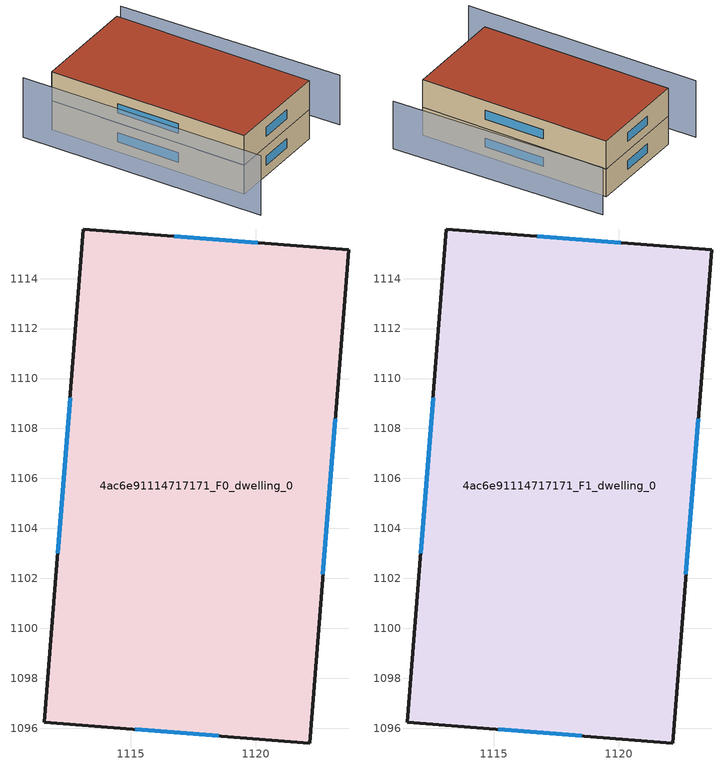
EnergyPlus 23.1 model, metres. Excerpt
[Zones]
4ac6e91114717171_F0_dwelling_0
 floor ground (EU_floor_Construction): 1123.71,1115.15 1122.16,1095.41 1111.54,1096.24 1113.09,1115.99 z0
 wall outside (EU_wall_Construction): 1123.71,1115.15 1113.09,1115.99 1111.54,1096.24 1122.16,1095.41 1123.71,1115.15 z0:3
 window (EU_Window_Construction): 1120.08,1115.44 1116.73,1115.7 / 1122.69,1102.17 1123.18,1108.39 / 1115.17,1095.96 1118.52,1095.69 / 1112.56,1109.23 1112.07,1103 z1.03:1.97
4ac6e91114717171_F1_dwelling_0
 floor to 4ac6e91114717171_F0_dwelling_0 (EU_floor_Construction): 1123.71,1115.15 1122.16,1095.41 1111.54,1096.24 1113.09,1115.99 z3
 wall outside (EU_wall_Construction): 1123.71,1115.15 1113.09,1115.99 1111.54,1096.24 1122.16,1095.41 1123.71,1115.15 z3:6
 window (EU_Window_Construction): 1120.08,1115.44 1116.73,1115.7 / 1122.69,1102.17 1123.18,1108.39 / 1115.17,1095.96 1118.52,1095.69 / 1112.56,1109.23 1112.07,1103 z4.03:4.97
 roof outside (EU_roof_Construction): 1122.16,1095.41 1123.71,1115.15 1113.09,1115.99 1111.54,1096.24 z6
shading: 1125.42,1094.09 1126.62,1116.26 z0:5.1; 1110.88,1117.64 1109.19,1093.39 z0:6.1
[Building]
EU S2 Campaign: North Axis=0; Terrain=City; Solar Distribution=FullExterior
[Site:Location]
Cape.Town.Intl.AP: Latitude=-33.965; Longitude=18.602; Time Zone=2; Elevation=46
[SizingPeriod:WeatherFileDays]
AnnualSizingPeriod: Begin Month=1; Begin Day of Month=1; End Month=12; End Day of Month=31; Day of Week for Start Day=Monday; Use Weather File Daylight Saving Period=No; Use Weather File Rain and Snow Indicators=No
[MATERIAL]
EU_InternalMass_Material: Roughness=MediumRough; Thickness=0.1; Conductivity=1; Density=1800; Specific Heat=900; Thermal Absorptance=0.9; Solar Absorptance=0.7; Visible Absorptance=0.7
[MATERIAL:NOMASS] Roughness=MediumRough; Thermal Absorptance=0.9; Solar Absorptance=0.7; Visible Absorptance=0.7
Name | Thermal Resistance
EU_wall_NoMass | 0.493876
EU_roof_NoMass | 0.449382
EU_floor_NoMass | 1.25
[WINDOWMATERIAL:SIMPLEGLAZINGSYSTEM]
EU_Window_SimpleGlazing: UFactor=4.4; Solar Heat Gain Coefficient=0.85; Visible Transmittance=0.85
[CONSTRUCTION]
EU_wall_Construction: EU_wall_NoMass
EU_roof_Construction: EU_roof_NoMass
EU_floor_Construction: EU_floor_NoMass
EU_Window_Construction: EU_Window_SimpleGlazing
EU_InternalMass_Construction: EU_InternalMass_Material
[ZONE] Type=1; Multiplier=1; Ceiling Height=autocalculate; Volume=632.938; Floor Area=autocalculate; Part of Total Floor Area=Yes
4ac6e91114717171_F0_dwelling_0; 4ac6e91114717171_F1_dwelling_0
[INTERNALMASS] Construction=EU_InternalMass_Construction; Surface Area=210.979
Name | Zone or ZoneList
4ac6e91114717171_F0_dwelling_0_EU_InternalMass | 4ac6e91114717171_F0_dwelling_0
4ac6e91114717171_F1_dwelling_0_EU_InternalMass | 4ac6e91114717171_F1_dwelling_0
[OTHEREQUIPMENT] Fuel Type=Electricity; Design Level Calculation Method=Watts/Area; Power per Zone Floor Area=1; Fraction Latent=0; Fraction Radiant=0; Fraction Lost=0; Carbon Dioxide Generation Rate=0; EndUse Subcategory=EU_Step8_InternalGains
Name | Zone or ZoneList or Space or SpaceList | Schedule
EU_Step8_InternalGain_4ac6e91114717171_F0_dwelling_0_f000 | 4ac6e91114717171_F0_dwelling_0 | EU_Step8_GainSchedule_4ac6e91114717171_F0_dwelling_0_f000
EU_Step8_InternalGain_4ac6e91114717171_F1_dwelling_0_f000 | 4ac6e91114717171_F1_dwelling_0 | EU_Step8_GainSchedule_4ac6e91114717171_F1_dwelling_0_f000
[ZONEVENTILATION:DESIGNFLOWRATE] Schedule=EU_AlwaysOn; Design Flow Rate Calculation Method=AirChanges/Hour; Air Changes per Hour=0.64; Ventilation Type=Natural; Fan Pressure Rise=0; Fan Total Efficiency=1; Constant Term Coefficient=1; Temperature Term Coefficient=0; Velocity Term Coefficient=0; Velocity Squared Term Coefficient=0; Minimum Indoor Temperature=-100; Maximum Indoor Temperature=100; Delta Temperature=-100; Minimum Outdoor Temperature=-100; Maximum Outdoor Temperature=100; Maximum Wind Speed=40
Name | Zone or ZoneList or Space or SpaceList
EU_ConstantAir_4ac6e91114717171_F0_dwelling_0 | 4ac6e91114717171_F0_dwelling_0
EU_ConstantAir_4ac6e91114717171_F1_dwelling_0 | 4ac6e91114717171_F1_dwelling_0
[HVACTEMPLATE:THERMOSTAT] Constant Heating Setpoint=20; Constant Cooling Setpoint=50
EU_HeatOnly_4ac6e91114717171_F0_dwelling_0; EU_HeatOnly_4ac6e91114717171_F1_dwelling_0
[HVACTEMPLATE:ZONE:IDEALLOADSAIRSYSTEM] System Availability Schedule=EU_AlwaysOn; Maximum Heating Supply Air Temperature=50; Minimum Cooling Supply Air Temperature=13; Maximum Heating Supply Air Humidity Ratio=0.0156; Minimum Cooling Supply Air Humidity Ratio=0.0077; Heating Limit=NoLimit; Cooling Limit=NoLimit; Heating Availability Schedule=EU_AlwaysOn; Cooling Availability Schedule=EU_CoolingOff; Dehumidification Control Type=ConstantSensibleHeatRatio; Cooling Sensible Heat Ratio=0.7; Dehumidification Setpoint=60; Humidification Control Type=None; Humidification Setpoint=30; Outdoor Air Method=None; Outdoor Air Flow Rate per Person=0.00944; Outdoor Air Flow Rate per Zone Floor Area=0; Outdoor Air Flow Rate per Zone=0; Demand Controlled Ventilation Type=None; Outdoor Air Economizer Type=NoEconomizer; Heat Recovery Type=None; Sensible Heat Recovery Effectiveness=0.7; Latent Heat Recovery Effectiveness=0.65
Name | Template Thermostat
4ac6e91114717171_F0_dwelling_0 | EU_HeatOnly_4ac6e91114717171_F0_dwelling_0
4ac6e91114717171_F1_dwelling_0 | EU_HeatOnly_4ac6e91114717171_F1_dwelling_0
[SIZING:ZONE] Zone Cooling Design Supply Air Temperature Input Method=SupplyAirTemperature; Zone Cooling Design Supply Air Temperature=13; Zone Heating Design Supply Air Temperature Input Method=SupplyAirTemperature; Zone Heating Design Supply Air Temperature=50; Zone Cooling Design Supply Air Humidity Ratio=0.008; Zone Heating Design Supply Air Humidity Ratio=0.008; Cooling Design Air Flow Method=DesignDay; Cooling Design Air Flow Rate=0; Cooling Minimum Air Flow per Zone Floor Area=0.000762; Cooling Minimum Air Flow=0; Cooling Minimum Air Flow Fraction=0.2; Heating Design Air Flow Method=DesignDay; Heating Design Air Flow Rate=0; Heating Maximum Air Flow per Zone Floor Area=0.002032; Heating Maximum Air Flow=0.141576; Heating Maximum Air Flow Fraction=0.3; Account for Dedicated Outdoor Air System=No; Dedicated Outdoor Air System Control Strategy=NeutralSupplyAir; Dedicated Outdoor Air Low Setpoint Temperature for Design=autosize; Dedicated Outdoor Air High Setpoint Temperature for Design=autosize; Zone Load Sizing Method=Sensible Load Only No Latent Load; Zone Latent Cooling Design Supply Air Humidity Ratio Input Method=HumidityRatioDifference; Zone Cooling Design Supply Air Humidity Ratio Difference=0.005; Zone Latent Heating Design Supply Air Humidity Ratio Input Method=HumidityRatioDifference; Zone Humidification Design Supply Air Humidity Ratio Difference=0.005
4ac6e91114717171_F0_dwelling_0; 4ac6e91114717171_F1_dwelling_0
[SCHEDULE:CONSTANT]
Name | Hourly Value
EU_AlwaysOn | 1
EU_CoolingOff | 0
[SCHEDULE:FILE] Column Number=1; Rows to Skip at Top=0; Number of Hours of Data=8760; Column Separator=Comma; Interpolate to Timestep=No; Minutes per Item=60; Adjust Schedule for Daylight Savings=Yes
Name | File
EU_Step8_GainSchedule_4ac6e91114717171_F0_dwelling_0_f000 | ../../schedules/4ac6e91114717171/4ac6e91114717171_F0_dwelling_0_f000_gain.csv
EU_Step8_GainSchedule_4ac6e91114717171_F1_dwelling_0_f000 | ../../schedules/4ac6e91114717171/4ac6e91114717171_F1_dwelling_0_f000_gain.csv
